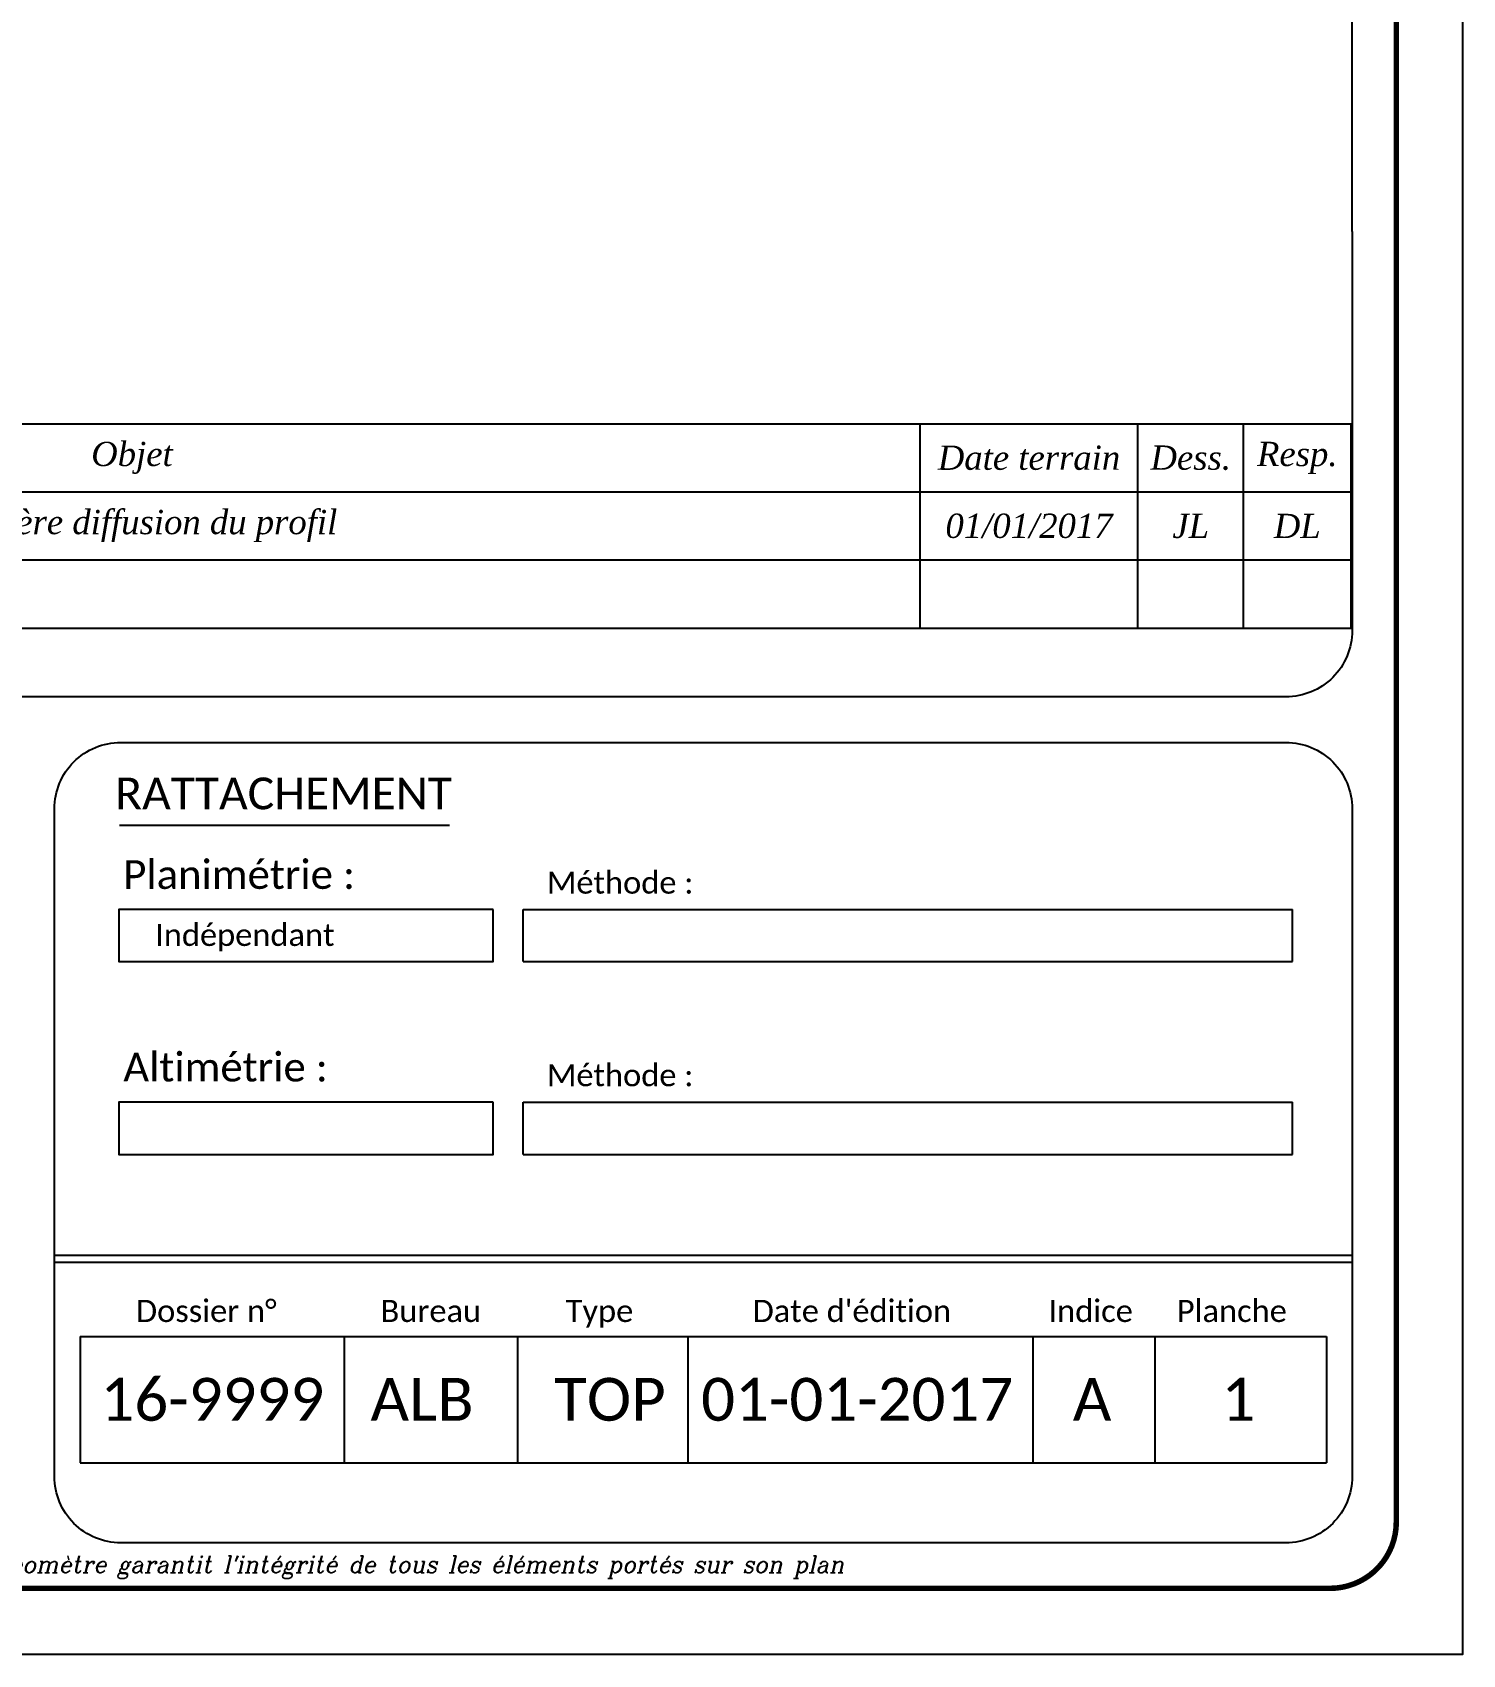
# Paper-space layout 'TOP_A1_00200_01-01-2017_MODELE' of a CAD drawing. Header units: metres. Extents: x 1274 to 2143, y 12 to 312.
# Drawn here: x 1354.9 to 1484.4, y 14.7 to 161.7 of the extents above; entities that cross this region are included whole.
import ezdxf

# ---------------------------------------------------------------- set-up
doc = ezdxf.new("R2010")
doc.units = ezdxf.units.M
doc.header["$LTSCALE"] = 2
doc.layers.add('CARTOUCHE', color=7, linetype='Continuous')
doc.styles.add('CARTOUCHE', font='timesi.ttf', dxfattribs={"height": 1})
doc.styles.add('Legend', font='CALIBRI.TTF')
doc.styles.add('ROMANS', font='ROMANC.shx', dxfattribs={"height": 0.36})

# ---------------------------------------------------------------- blocks, each defined once
blk = doc.blocks.new('*T125')
at = {"layer": 'CARTOUCHE', "color": 0, "linetype": 'ByBlock', "lineweight": -2, "transparency": 16777216}
for p, q in [((0, 18.5), (189.87, 18.5)), ((0, 0), (0, 18.5)), ((8.05, 0), (8.05, 18.5)), ((150.83, 0), (150.83, 18.5)), ((170.56, 0), (170.56, 18.5)), ((180.13, 0), (180.13, 18.5)), ((189.87, 0), (189.87, 18.5)), ((0, 12.33), (189.87, 12.33)), ((0, 6.17), (189.87, 6.17)), ((0, 0), (189.87, 0))]:
    blk.add_line(p, q, dxfattribs=at)
at = {"layer": 'CARTOUCHE', "color": 0, "transparency": 16777216, "char_height": 2.2, "attachment_point": 5, "style": 'CARTOUCHE'}
for s, insert, width in [('Ind.', (4.03, 15.42), 7.9303), ('Objet', (79.44, 15.42), 142.6633), ('Date terrain', (160.7, 15.42), 19.6051), ('Dess.', (175.35, 15.42), 9.4537), ('Resp.', (185, 15.42), 9.6222), ('A', (4.03, 9.25), 7.9303), ('Première diffusion du profil', (79.44, 9.25), 142.6633), ('01/01/2017', (160.7, 9.25), 19.6051), ('JL', (175.35, 9.25), 9.4537), ('DL', (185, 9.25), 9.6222)]:
    blk.add_mtext(s, dxfattribs=dict(at, insert=insert, width=width))

psp = doc.layouts.new('TOP_A1_00200_01-01-2017_MODELE')

# ---------------------------------------------------------------- linework, layer by layer
at = {"layer": 'CARTOUCHE'}
psp.add_lwpolyline([(1274.4, 311.73), (1484.4, 311.73), (1484.4, 14.73), (1274.4, 14.73), (1274.4, 311.73)], dxfattribs=at)
at = {"layer": 'CARTOUCHE', "const_width": 0.5}
psp.add_lwpolyline([(1286.4, 305.73), (1472.4, 305.73, -0.414214), (1478.4, 299.73), (1478.4, 26.73, -0.414214), (1472.4, 20.73), (1286.4, 20.73, -0.414214), (1280.4, 26.73), (1280.4, 299.73, -0.414214)], format="xyb", close=True, dxfattribs=at)
at = {"layer": 'CARTOUCHE', "flags": 128}
for points in [[(1474.4, 143.67), (1474.4, 163.23), (1474.4, 295.33, 0.414214), (1468.4, 301.33), (1290.4, 301.33, 0.414214), (1284.4, 295.33), (1284.4, 163.23), (1284.4, 156.15, -0.004587), (1284.4, 143.02, 0.009813)], [(1468.4, 101.5), (1346.85, 101.5), (1290.4, 101.5, -0.414214), (1284.4, 107.5), (1284.4, 143.02)], [(1474.4, 143.67), (1474.4, 107.5, -0.414214), (1468.4, 101.5), (1468.4, 101.5)], [(1474.4, 35.17), (1474.4, 30.86, -0.414214), (1468.4, 24.86), (1468.4, 24.86), (1419.31, 24.86), (1362.85, 24.86, -0.414214), (1356.85, 30.86), (1356.85, 34.37), (1356.85, 91.37), (1356.85, 91.37, -0.414214), (1362.85, 97.37), (1419.31, 97.37), (1468.4, 97.37), (1468.4, 97.37, -0.414214), (1474.4, 91.37), (1474.4, 91.37), (1474.4, 36.57), (1474.4, 30.86)]]:
    psp.add_lwpolyline(points, format="xyb", dxfattribs=at)
for points in [[(1362.74, 89.86), (1392.64, 89.86)], [(1399.32, 82.24), (1469, 82.24)], [(1399.32, 77.51), (1399.32, 82.24)], [(1469, 77.51), (1469, 82.24)], [(1399.32, 77.51), (1469, 77.51)], [(1399.32, 64.79), (1469, 64.79)], [(1399.32, 60.05), (1399.32, 64.79)], [(1469, 60.05), (1469, 64.79)], [(1399.32, 60.05), (1469, 60.05)], [(1356.85, 50.92), (1474.4, 50.92)], [(1356.85, 50.28), (1474.4, 50.28)], [(1472.4, 20.73), (1286.4, 20.73)]]:
    psp.add_lwpolyline(points, dxfattribs=at)
at = {"layer": 'CARTOUCHE'}
for points in [[(1396.59, 82.24), (1362.69, 82.24), (1362.69, 77.51), (1396.59, 77.51)], [(1396.59, 64.79), (1362.69, 64.79), (1362.69, 60.05), (1396.59, 60.05)]]:
    psp.add_lwpolyline(points, close=True, dxfattribs=at)
at = {"layer": 'CARTOUCHE', "color": 1, "flags": 128}
for points in [[(1359.18, 43.56), (1359.18, 32.09)], [(1359.18, 43.56), (1472.07, 43.56)], [(1383.1, 43.56), (1383.1, 32.09)], [(1398.8, 43.56), (1398.8, 32.09)], [(1414.23, 43.56), (1414.23, 32.09)], [(1445.48, 43.56), (1445.48, 32.09)], [(1456.52, 43.56), (1456.52, 32.09)], [(1472.07, 43.56), (1472.07, 32.09)], [(1359.18, 32.09), (1472.07, 32.09)]]:
    psp.add_lwpolyline(points, dxfattribs=at)

# ---------------------------------------------------------------- block references
psp.add_blockref('*T125', (1284.43, 107.73))

# ---------------------------------------------------------------- texts
at = {"layer": 'CARTOUCHE', "style": 'Legend'}
psp.add_text('RATTACHEMENT', height=2.88, dxfattribs=at).set_placement((1362.35, 91.31))
for s, height, p in [('Planimétrie :', 2.6, (1363.08, 84.1)), ('Méthode :', 2, (1401.46, 83.67)), ('Indépendant', 2, (1365.97, 78.93)), ('Altimétrie :', 2.6, (1363.08, 66.65)), ('Méthode :', 2, (1401.46, 66.22)), ('Dossier n°', 2, (1364.23, 44.86)), ('Bureau', 2, (1386.39, 44.86)), ('Type', 2, (1403.16, 44.86)), ("Date d'édition", 2, (1420.09, 44.86)), ('Indice', 2, (1446.89, 44.86)), ('Planche', 2, (1458.52, 44.86))]:
    psp.add_text(s, height=height, rotation=360, dxfattribs=at).set_placement(p)
at = {"layer": 'CARTOUCHE', "color": 1, "style": 'Legend'}
for s, height, p in [('16-9999', 3.886, (1361.01, 35.91)), ('ALB', 3.886, (1385.47, 35.91)), ('TOP', 3.886, (1402.13, 35.91)), ('01-01-2017', 3.886, (1415.43, 35.91)), ('A', 3.89, (1449.09, 35.91)), ('1', 3.89, (1462.56, 35.91))]:
    psp.add_text(s, height=height, rotation=360, dxfattribs=at).set_placement(p)
at = {"layer": 'CARTOUCHE', "style": 'ROMANS', "oblique": 13.5, "width": 0.95}
psp.add_text("Seul l'exemplaire papier visé par le géomètre garantit l'intégrité de tous les éléments portés sur son plan", height=1.52, rotation=360, dxfattribs=at).set_placement((1312.04, 22.14))

doc.saveas('drawing.dxf')
